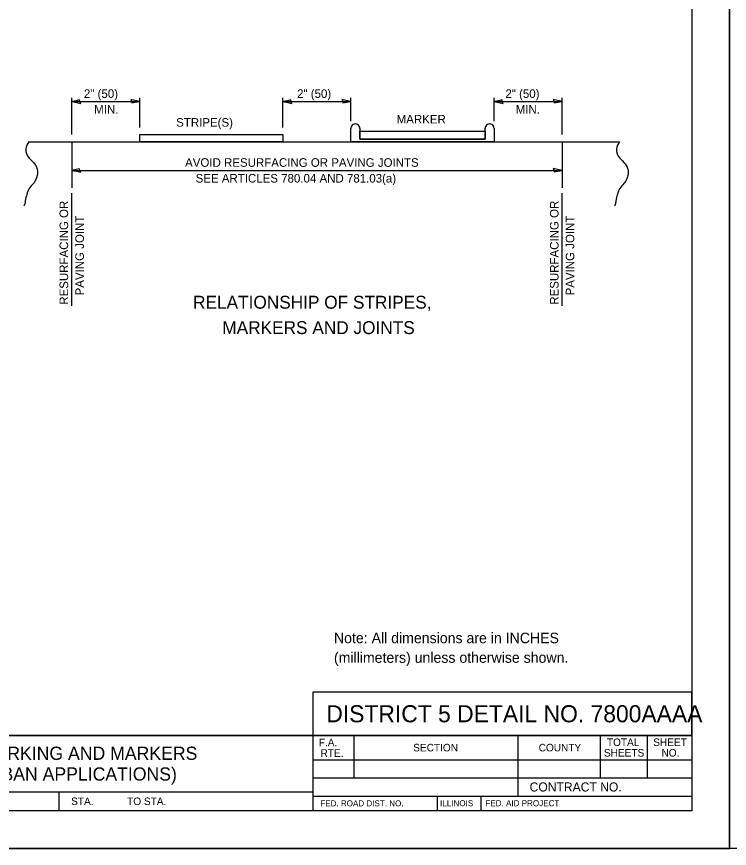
# Model space of a CAD drawing. Extents: x 100275 to 102995, y 95053 to 95493.
# Drawn here: x 101445.8 to 101634.9, y 95052.8 to 95273.6 of the extents above; entities that cross this region are included whole.
import ezdxf

# ---------------------------------------------------------------- set-up
doc = ezdxf.new("R2010")
doc.units = 0
for name, color, linetype in [('Design_PR_PMK Symbols', 7, 'Continuous'), ('Design_PR_Roadway Dimensions', 7, 'Continuous'), ('Design_PR_Roadway Notes', 7, 'Continuous'), ('Level 29', 7, 'Continuous'), ('Level 43', 7, 'Continuous'), ('Sheets_50 Reference Boundary', 7, 'Continuous'), ('Sheets_General Details', 7, 'Continuous'), ('Sheets_Printer Plotting Border', 7, 'Continuous')]:
    doc.layers.add(name, color=color, linetype=linetype)

msp = doc.modelspace()

# ---------------------------------------------------------------- linework, layer by layer
at = {"layer": 'Design_PR_PMK Symbols'}
for p, q in [((101534.49, 95240.36), (101534.49, 95243.93)), ((101534.49, 95240.36), (101534.49, 95243.93)), ((101536.87, 95243.93), (101536.87, 95241.08)), ((101536.87, 95243.93), (101536.87, 95241.08)), ((101570.12, 95241.08), (101570.12, 95243.93)), ((101570.12, 95241.08), (101570.12, 95243.93)), ((101572.5, 95243.93), (101572.5, 95240.36)), ((101572.5, 95243.93), (101572.5, 95243.93)), ((101572.5, 95243.93), (101572.5, 95240.36)), ((101572.5, 95243.93), (101572.5, 95243.93)), ((101572.5, 95240.36), (101534.49, 95240.36)), ((101572.5, 95240.36), (101534.49, 95240.36)), ((101536.87, 95241.08), (101570.12, 95241.08)), ((101536.87, 95241.08), (101570.12, 95241.08))]:
    msp.add_line(p, q, dxfattribs=at)
for points in [[(101536.87, 95243.21), (101570.12, 95243.21), (101570.12, 95241.08), (101536.87, 95241.08)], [(101536.87, 95243.21), (101570.12, 95243.21), (101570.12, 95241.08), (101536.87, 95241.08)], [(101478.45, 95242.26), (101516.45, 95242.26), (101516.45, 95240.36), (101478.45, 95240.36)], [(101478.45, 95242.26), (101516.45, 95242.26), (101516.45, 95240.36), (101478.45, 95240.36)]]:
    msp.add_lwpolyline(points, close=True, dxfattribs=at)
for centre in [(101535.68, 95243.92), (101535.68, 95243.92), (101571.31, 95243.92), (101571.31, 95243.92)]:
    msp.add_arc(centre, 1.19, 359.9879, 180, dxfattribs=at)
at = {"layer": 'Design_PR_Roadway Notes'}
for p, q in [((101460.39, 95232.76), (101590.55, 95232.76)), ((101460.39, 95232.76), (101590.55, 95232.76)), ((101460.39, 95196.82), (101460.39, 95226.75)), ((101460.39, 95196.82), (101460.39, 95226.75)), ((101590.55, 95196.82), (101590.55, 95226.75)), ((101590.55, 95196.82), (101590.55, 95226.75))]:
    msp.add_line(p, q, dxfattribs=at)
for points in [[(101462.77, 95232.27), (101462.58, 95232.72), (101462.5, 95233.16), (101461.58, 95232.97), (101460.39, 95232.76), (101461.66, 95232.53)], [(101462.77, 95232.27), (101462.58, 95232.72), (101462.5, 95233.16), (101461.58, 95232.97), (101460.39, 95232.76), (101461.66, 95232.53)], [(101588.17, 95233.26), (101588.36, 95232.8), (101588.44, 95232.36), (101589.36, 95232.56), (101590.55, 95232.76), (101589.28, 95232.99)], [(101588.17, 95233.26), (101588.36, 95232.8), (101588.44, 95232.36), (101589.36, 95232.56), (101590.55, 95232.76), (101589.28, 95232.99)]]:
    msp.add_lwpolyline(points, close=True, dxfattribs=at)
at = {"layer": 'Level 29'}
for p, q in [((101448.99, 95240.36), (101605.74, 95240.36)), ((101448.99, 95240.36), (101605.74, 95240.36)), ((101460.39, 95240.36), (101460.39, 95228.09)), ((101460.39, 95240.36), (101460.39, 95228.09)), ((101590.55, 95240.36), (101590.55, 95228.09)), ((101590.55, 95240.36), (101590.55, 95228.09))]:
    msp.add_line(p, q, dxfattribs=at)
for points in [[(101448.99, 95240.36), (101448.22, 95238.44), (101449.09, 95236.01), (101450.55, 95234.5), (101451.3, 95232.61), (101450.81, 95230.18), (101450.22, 95229.26), (101449.09, 95227.96), (101448.49, 95226.4), (101448.06, 95224.67), (101447.9, 95223.69), (101447.68, 95223.26)], [(101448.99, 95240.36), (101448.22, 95238.44), (101449.09, 95236.01), (101450.55, 95234.5), (101451.3, 95232.61), (101450.81, 95230.18), (101450.22, 95229.26), (101449.09, 95227.96), (101448.49, 95226.4), (101448.06, 95224.67), (101447.9, 95223.69), (101447.68, 95223.26)], [(101605.74, 95240.36), (101604.97, 95238.44), (101605.84, 95236.01), (101607.3, 95234.5), (101608.05, 95232.61), (101607.56, 95230.18), (101606.97, 95229.26), (101605.84, 95227.96), (101605.24, 95226.4), (101604.81, 95224.67), (101604.65, 95223.69), (101604.43, 95223.26)], [(101605.74, 95240.36), (101604.97, 95238.44), (101605.84, 95236.01), (101607.3, 95234.5), (101608.05, 95232.61), (101607.56, 95230.18), (101606.97, 95229.26), (101605.84, 95227.96), (101605.24, 95226.4), (101604.81, 95224.67), (101604.65, 95223.69), (101604.43, 95223.26)]]:
    msp.add_spline(points, degree=3, dxfattribs=at)
at = {"layer": 'Level 43'}
for p, q in [((101460.39, 95242.26), (101460.39, 95252)), ((101460.39, 95242.26), (101460.39, 95252)), ((101478.45, 95244.16), (101478.45, 95252)), ((101478.45, 95244.16), (101478.45, 95252)), ((101516.45, 95244.16), (101516.45, 95252)), ((101516.45, 95244.16), (101516.45, 95252)), ((101534.49, 95245.82), (101534.49, 95252)), ((101534.49, 95245.82), (101534.49, 95252)), ((101572.5, 95245.82), (101572.5, 95252)), ((101572.5, 95245.82), (101572.5, 95252)), ((101590.55, 95242.26), (101590.55, 95252)), ((101590.55, 95242.26), (101590.55, 95252)), ((101460.39, 95251.05), (101478.45, 95251.05)), ((101460.39, 95251.05), (101478.45, 95251.05)), ((101516.45, 95251.05), (101534.49, 95251.05)), ((101516.45, 95251.05), (101534.49, 95251.05)), ((101572.5, 95251.05), (101590.55, 95251.05)), ((101572.5, 95251.05), (101590.55, 95251.05))]:
    msp.add_line(p, q, dxfattribs=at)
for points in [[(101462.77, 95250.55), (101462.58, 95251.01), (101462.5, 95251.45), (101461.58, 95251.26), (101460.39, 95251.05), (101461.66, 95250.82)], [(101462.77, 95250.55), (101462.58, 95251.01), (101462.5, 95251.45), (101461.58, 95251.26), (101460.39, 95251.05), (101461.66, 95250.82)], [(101476.07, 95251.55), (101476.27, 95251.09), (101476.34, 95250.65), (101477.26, 95250.85), (101478.45, 95251.05), (101477.18, 95251.28)], [(101476.07, 95251.55), (101476.27, 95251.09), (101476.34, 95250.65), (101477.26, 95250.85), (101478.45, 95251.05), (101477.18, 95251.28)], [(101518.82, 95250.55), (101518.63, 95251.01), (101518.55, 95251.45), (101517.63, 95251.26), (101516.45, 95251.05), (101517.71, 95250.82)], [(101518.82, 95250.55), (101518.63, 95251.01), (101518.55, 95251.45), (101517.63, 95251.26), (101516.45, 95251.05), (101517.71, 95250.82)], [(101532.12, 95251.55), (101532.31, 95251.09), (101532.39, 95250.65), (101533.31, 95250.85), (101534.49, 95251.05), (101533.23, 95251.28)], [(101532.12, 95251.55), (101532.31, 95251.09), (101532.39, 95250.65), (101533.31, 95250.85), (101534.49, 95251.05), (101533.23, 95251.28)], [(101574.87, 95250.55), (101574.68, 95251.01), (101574.6, 95251.45), (101573.68, 95251.26), (101572.5, 95251.05), (101573.76, 95250.82)], [(101574.87, 95250.55), (101574.68, 95251.01), (101574.6, 95251.45), (101573.68, 95251.26), (101572.5, 95251.05), (101573.76, 95250.82)], [(101588.17, 95251.55), (101588.36, 95251.09), (101588.44, 95250.65), (101589.36, 95250.85), (101590.55, 95251.05), (101589.28, 95251.28)], [(101588.17, 95251.55), (101588.36, 95251.09), (101588.44, 95250.65), (101589.36, 95250.85), (101590.55, 95251.05), (101589.28, 95251.28)]]:
    msp.add_lwpolyline(points, close=True, dxfattribs=at)
at = {"layer": 'Sheets_50 Reference Boundary'}
msp.add_lwpolyline([(100994.94, 95482.79), (101624.94, 95482.79), (101624.94, 95082.79), (100994.94, 95082.79)], close=True, dxfattribs=at)
at = {"layer": 'Sheets_General Details'}
for p, q in [((101634.94, 95492.79), (101634.94, 95052.79)), ((100994.94, 95082.79), (101624.94, 95082.79)), ((101524.42, 95082.79), (101524.42, 95062.79)), ((101535.23, 95082.79), (101535.23, 95071.49)), ((101578.83, 95082.79), (101578.83, 95066.69)), ((101600.67, 95082.79), (101600.67, 95071.49)), ((101613.08, 95082.79), (101613.08, 95071.49)), ((101524.42, 95076.29), (101624.94, 95076.29)), ((101524.42, 95071.49), (101624.94, 95071.49)), ((101370.42, 95067.79), (101524.42, 95067.79)), ((101456.94, 95067.79), (101456.94, 95062.79)), ((101524.42, 95066.69), (101624.94, 95066.69)), ((101557.37, 95066.69), (101557.37, 95062.79)), ((101568.97, 95066.69), (101568.97, 95062.79)), ((101634.94, 95052.79), (100954.94, 95052.79)), ((102314.94, 95052.79), (101634.94, 95052.79))]:
    msp.add_line(p, q, dxfattribs=at)
for points in [[(100994.94, 95482.79), (101624.94, 95482.79), (101624.94, 95062.79), (100994.94, 95062.79)], [(101524.42, 95082.79), (101624.94, 95082.79), (101624.94, 95094.28), (101524.42, 95094.28)]]:
    msp.add_lwpolyline(points, close=True, dxfattribs=at)
at = {"layer": 'Sheets_Printer Plotting Border'}
msp.add_lwpolyline([(100954.94, 95052.79), (101634.94, 95052.79), (101634.94, 95492.79), (100954.94, 95492.79)], close=True, dxfattribs=at)

# ---------------------------------------------------------------- texts
at = {"layer": 'Design_PR_Roadway Dimensions'}
for s, p in [('2" (50)', (101463.63, 95252)), ('2" (50)', (101463.63, 95252)), ('2" (50)', (101520.21, 95252)), ('2" (50)', (101520.21, 95252)), ('2" (50)', (101575.5, 95252)), ('2" (50)', (101575.5, 95252)), ('MIN.', (101466.36, 95247.82)), ('MIN.', (101466.36, 95247.82)), ('MIN.', (101578.23, 95247.82)), ('MIN.', (101578.23, 95247.82))]:
    msp.add_text(s, height=2.28, dxfattribs=at).set_placement(p)
at = {"layer": 'Design_PR_Roadway Notes'}
for s, height, p in [('MARKER', 2.28, (101546.64, 95245.21)), ('MARKER', 2.28, (101546.64, 95245.21)), ('STRIPE(S)', 2.28, (101488.11, 95244.35)), ('STRIPE(S)', 2.28, (101488.11, 95244.35)), ('AVOID RESURFACING OR PAVING JOINTS', 2.28, (101490.48, 95233.71)), ('AVOID RESURFACING OR PAVING JOINTS', 2.28, (101490.48, 95233.71)), ('SEE ARTICLES 780.04 AND 781.03(a)', 2.28, (101493.28, 95229.53)), ('SEE ARTICLES 780.04 AND 781.03(a)', 2.28, (101493.28, 95229.53)), ('RELATIONSHIP OF STRIPES,', 3.42, (101492.6, 95196.05)), ('RELATIONSHIP OF STRIPES,', 3.42, (101492.6, 95196.05)), ('MARKERS AND JOINTS', 3.42, (101500.36, 95189.31)), ('MARKERS AND JOINTS', 3.42, (101500.36, 95189.31))]:
    msp.add_text(s, height=height, dxfattribs=at).set_placement(p)
for s, p in [('RESURFACING OR', (101459.44, 95197.1)), ('RESURFACING OR', (101459.44, 95197.1)), ('RESURFACING OR', (101589.6, 95197.1)), ('RESURFACING OR', (101589.6, 95197.1)), ('PAVING JOINT', (101463.62, 95199.58)), ('PAVING JOINT', (101463.62, 95199.58)), ('PAVING JOINT', (101593.78, 95199.58)), ('PAVING JOINT', (101593.78, 95199.58))]:
    msp.add_text(s, height=2.28, rotation=90, dxfattribs=at).set_placement(p)
at = {"layer": 'Sheets_General Details'}
for s, height, p in [('Note: All dimensions are in INCHES', 2.8003, (101529.99, 95107.25)), ('(millimeters) unless otherwise shown.', 2.8003, (101529.99, 95102.05)), ('DISTRICT 5 DETAIL NO. 7800AAAA', 4.5381, (101527.96, 95086.26)), ('F.A. ', 2, (101525.97, 95079.89)), ('TOTAL', 2, (101602.44, 95079.96)), ('SHEET', 2, (101614.73, 95079.96)), ('  PAVEMENT MARKING AND MARKERS', 3.5, (101406.62, 95076.29)), ('RTE.', 2, (101526.43, 95077.09)), ('SECTION', 2, (101551.03, 95078.54)), ('COUNTY', 2, (101584.32, 95078.54)), ('SHEETS', 2, (101601.65, 95077.16)), ('NO.', 2, (101616.93, 95077.16)), ('  (RURAL & URBAN APPLICATIONS) ', 3.5, (101409.24, 95070.79)), ('CONTRACT NO.      ', 2.4, (101581.93, 95067.89)), ('STA.            TO STA.            ', 2, (101460.24, 95064.29)), ('FED. ROAD DIST. NO.  ', 1.6, (101526.36, 95063.94)), ('ILLINOIS', 1.6, (101558.15, 95063.98)), ('FED. AID PROJECT', 1.6, (101570.19, 95063.98))]:
    msp.add_text(s, height=height, dxfattribs=at).set_placement(p)

doc.saveas('drawing.dxf')
